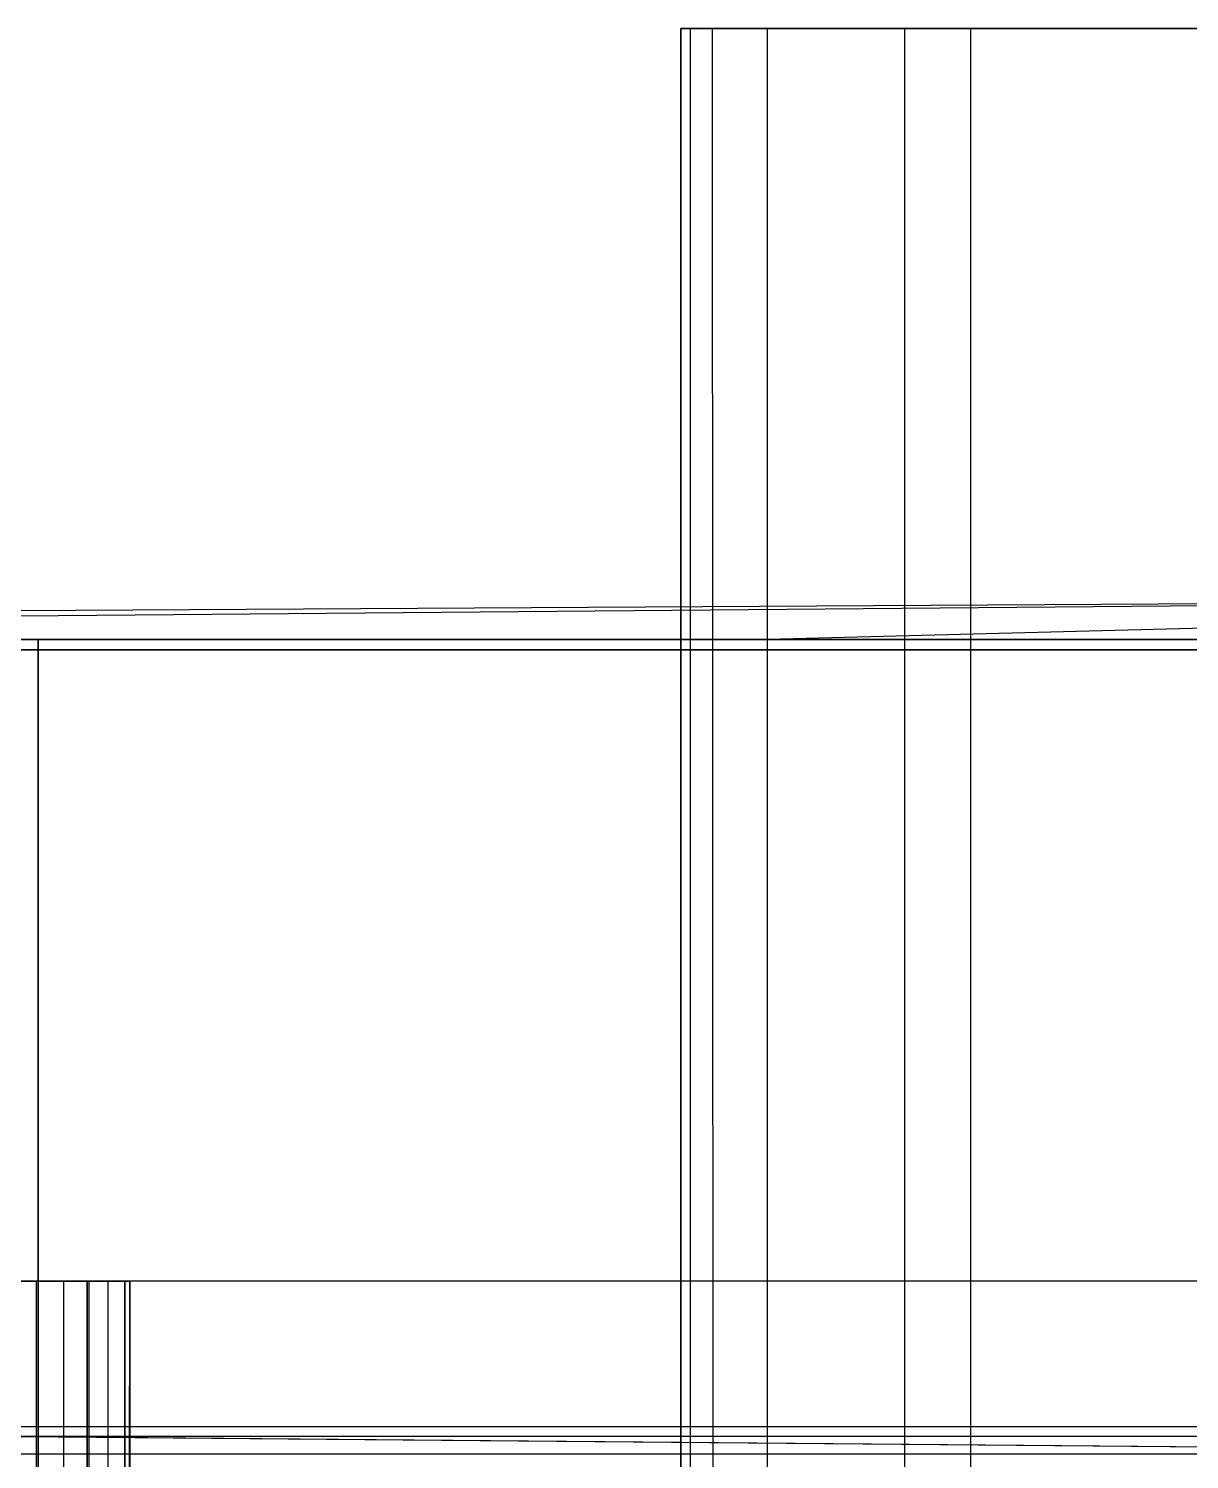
# Model space of a CAD drawing. Extents: x -13 to 157, y -487 to -35.
# Drawn here: x 101.28 to 124.08, y -62.71 to -34.61 of the extents above; entities that cross this region are included whole.
import ezdxf

# ---------------------------------------------------------------- set-up
doc = ezdxf.new("R2010")
doc.units = 0
doc.header["$MEASUREMENT"] = 0
doc.layers.add('3D', color=12, linetype='Continuous', true_color=0xca0707)

msp = doc.modelspace()

# ---------------------------------------------------------------- linework, layer by layer
at = {"layer": '3D'}
for points in [[(143.794, -34.612, 582.338), (114.094, -34.612, 582.338), (114.094, -34.612, 566.238), (143.794, -34.612, 566.238)], [(118.494, -34.612, 562.438), (118.494, -34.612, 566.238), (114.094, -34.612, 566.238), (114.094, -34.612, 562.438)], [(143.794, -34.612, 582.338), (143.535, -34.612, 583.24), (114.281, -34.612, 583.115), (114.094, -34.612, 582.338)], [(114.094, -34.612, 562.438), (114.094, -46.612, 562.438), (114.094, -46.612, 582.338), (114.094, -34.612, 582.338)], [(114.094, -458.536, 582.338), (114.281, -458.536, 583.115), (114.281, -34.612, 583.115), (114.094, -34.612, 582.338)], [(114.094, -464.612, 562.438), (118.494, -464.612, 562.438), (118.494, -34.612, 562.438), (114.094, -34.612, 562.438)], [(114.094, -464.612, 562.448), (118.494, -464.612, 562.448), (118.494, -34.612, 562.448), (114.094, -34.612, 562.448)], [(143.794, -34.612, 566.238), (143.794, -34.612, 582.338), (114.094, -34.612, 582.338), (114.094, -34.612, 566.238)], [(143.535, -34.612, 583.24), (142.094, -34.612, 584.038), (115.794, -34.612, 584.038), (114.281, -34.612, 583.115)], [(114.281, -34.612, 583.115), (115.038, -34.612, 583.576), (114.707, -34.612, 583.645), (114.281, -34.612, 583.115)], [(114.281, -34.612, 583.115), (114.707, -34.612, 583.645), (114.878, -458.536, 583.77), (114.281, -458.536, 583.115)], [(115.038, -34.612, 583.576), (115.794, -34.612, 584.038), (114.707, -34.612, 583.645), (115.038, -34.612, 583.576)], [(114.707, -34.612, 583.645), (115.794, -34.612, 584.038), (115.237, -34.612, 583.944), (114.707, -34.612, 583.645)], [(114.878, -458.536, 583.77), (115.794, -458.536, 584.038), (115.794, -34.612, 584.038), (114.707, -34.612, 583.645)], [(142.094, -34.612, 584.038), (142.094, -45.929, 584.038), (115.794, -46.612, 584.038), (115.794, -34.612, 584.038)], [(119.78, -34.612, 566.238), (119.824, -437.612, 566.238), (118.494, -437.612, 566.238), (118.494, -34.612, 566.238)], [(2.469, -61.412, 146.613), (3.669, -46.612, 146.613), (140.269, -45.812, 146.608), (140.262, -62.612, 146.613)], [(139.469, -46.612, 43.213), (140.269, -45.812, 146.613), (2.469, -47.012, 146.613), (4.469, -46.612, 43.213)], [(139.469, -46.612, 587.213), (140.669, -46.812, 656.613), (2.469, -46.812, 657.413), (4.469, -46.612, 587.213)], [(4.469, -46.612, 587.213), (139.469, -46.612, 587.213), (139.469, -486.612, 587.213), (3.354, -485.712, 586.113)], [(4.469, -46.612, 579.213), (139.469, -46.612, 579.213), (139.469, -486.612, 579.213), (3.354, -485.712, 578.113)], [(4.469, -46.612, 35.213), (139.469, -46.612, 35.213), (139.469, -486.612, 35.213), (3.354, -485.712, 34.113)], [(4.469, -46.612, 43.213), (139.469, -46.612, 43.213), (139.469, -486.612, 43.213), (3.354, -485.712, 42.113)], [(139.469, -46.612, 579.213), (139.469, -46.612, 587.213), (4.469, -46.612, 587.213), (4.469, -46.612, 579.213)], [(139.469, -46.612, 35.213), (139.469, -46.612, 43.213), (4.469, -46.612, 43.213), (4.469, -46.612, 35.213)], [(139.469, -46.612, 35.213), (139.469, -46.612, 43.213), (101.469, -46.612, 43.213), (101.469, -46.612, 35.213)], [(101.469, -486.612, 35.213), (101.469, -486.612, 43.213), (101.469, -46.612, 43.213), (101.469, -46.612, 35.213)], [(101.469, -486.612, 35.213), (139.469, -486.612, 35.213), (139.469, -46.612, 35.213), (101.469, -46.612, 35.213)], [(101.469, -46.612, 43.213), (139.469, -46.612, 43.213), (139.469, -486.612, 43.213), (101.469, -486.612, 43.213)], [(139.469, -46.612, 35.213), (139.469, -46.612, 43.213), (101.469, -46.612, 43.213), (101.469, -46.612, 35.213)], [(139.469, -46.612, 579.213), (139.469, -46.612, 587.213), (101.469, -46.612, 587.213), (101.469, -46.612, 579.213)], [(101.469, -486.612, 579.213), (101.469, -486.612, 587.213), (101.469, -46.612, 587.213), (101.469, -46.612, 579.213)], [(101.469, -486.612, 579.213), (139.469, -486.612, 579.213), (139.469, -46.612, 579.213), (101.469, -46.612, 579.213)], [(114.094, -451.095, 562.438), (114.094, -458.536, 582.338), (114.094, -46.612, 582.338), (114.094, -46.612, 562.438)], [(4.019, -62.612, 657.413), (4.019, -46.812, 657.413), (138.746, -46.812, 656.613), (139.392, -62.612, 656.613)], [(86.094, -485.712, 34.913), (102.469, -485.712, 34.913), (102.469, -59.212, 34.913), (86.094, -59.212, 34.913)], [(86.094, -485.712, 578.913), (102.469, -485.712, 578.913), (102.469, -59.212, 578.913), (86.094, -59.212, 578.913)], [(101.006, -485.712, 33.54), (101.528, -485.712, 33.19), (101.436, -59.212, 33.227), (101.007, -59.212, 33.539)], [(101.006, -485.712, 577.54), (101.528, -485.712, 577.19), (101.436, -59.212, 577.227), (101.007, -59.212, 577.539)], [(101.127, -59.212, 34.913), (101.467, -59.212, 34.913), (101.436, -59.212, 33.227), (101.007, -59.212, 33.539)], [(101.127, -59.212, 578.913), (101.467, -59.212, 578.913), (101.436, -59.212, 577.227), (101.007, -59.212, 577.539)], [(101.467, -59.212, 34.913), (101.969, -59.212, 34.913), (101.969, -59.212, 33.113), (101.436, -59.212, 33.227)], [(101.436, -59.212, 33.227), (101.969, -59.212, 33.113), (101.969, -485.712, 33.113), (101.528, -485.712, 33.19)], [(101.467, -59.212, 578.913), (101.969, -59.212, 578.913), (101.969, -59.212, 577.113), (101.436, -59.212, 577.227)], [(101.436, -59.212, 577.227), (101.969, -59.212, 577.113), (101.969, -485.712, 577.113), (101.528, -485.712, 577.19)], [(101.969, -59.212, 34.913), (102.469, -59.212, 34.913), (102.43, -59.212, 33.198), (101.969, -59.212, 33.113)], [(101.969, -485.712, 33.113), (102.43, -485.712, 33.198), (102.43, -59.212, 33.198), (101.969, -59.212, 33.113)], [(101.969, -59.212, 578.913), (102.469, -59.212, 578.913), (102.43, -59.212, 577.198), (101.969, -59.212, 577.113)], [(101.969, -485.712, 577.113), (102.43, -485.712, 577.198), (102.43, -59.212, 577.198), (101.969, -59.212, 577.113)], [(102.43, -59.212, 33.198), (102.449, -59.212, 34.055), (102.845, -59.212, 33.453), (102.43, -59.212, 33.198)], [(102.43, -485.712, 33.198), (102.845, -485.712, 33.453), (102.845, -59.212, 33.453), (102.43, -59.212, 33.198)], [(102.43, -59.212, 577.198), (102.449, -59.212, 578.055), (102.845, -59.212, 577.453), (102.43, -59.212, 577.198)], [(102.43, -485.712, 577.198), (102.845, -485.712, 577.453), (102.845, -59.212, 577.453), (102.43, -59.212, 577.198)], [(102.449, -59.212, 34.055), (102.456, -59.212, 34.36), (103.169, -59.212, 33.913), (102.847, -59.212, 33.455)], [(102.449, -59.212, 578.055), (102.456, -59.212, 578.36), (103.169, -59.212, 577.913), (102.847, -59.212, 577.455)], [(102.456, -59.212, 34.36), (102.469, -59.212, 34.913), (103.269, -59.212, 34.413), (103.169, -59.212, 33.913)], [(102.469, -59.212, 34.913), (103.269, -59.212, 34.413), (103.269, -59.212, 34.913), (102.456, -59.212, 34.913)], [(102.456, -59.212, 578.36), (102.469, -59.212, 578.913), (103.269, -59.212, 578.413), (103.169, -59.212, 577.913)], [(102.469, -59.212, 578.913), (103.269, -59.212, 578.413), (103.269, -59.212, 578.913), (102.456, -59.212, 578.913)], [(103.261, -59.212, 42.913), (102.469, -59.212, 42.913), (102.469, -59.212, 34.913), (103.269, -59.212, 34.913)], [(102.847, -59.212, 33.455), (103.169, -59.212, 33.913), (102.469, -482.218, 34.913), (102.845, -485.712, 33.453)], [(103.261, -59.212, 586.913), (102.469, -59.212, 586.913), (102.469, -59.212, 578.913), (103.269, -59.212, 578.913)], [(102.847, -59.212, 577.455), (103.169, -59.212, 577.913), (102.469, -482.218, 578.913), (102.845, -485.712, 577.453)], [(103.269, -59.212, 578.413), (103.269, -59.212, 578.913), (103.269, -485.712, 578.413), (102.469, -482.218, 578.913)], [(102.847, -59.212, 33.455), (103.169, -59.212, 33.913), (103.169, -485.712, 33.913), (102.845, -485.712, 33.453)], [(102.847, -59.212, 577.455), (103.169, -59.212, 577.913), (103.169, -485.712, 577.913), (102.845, -485.712, 577.453)], [(103.269, -485.712, 34.413), (103.169, -485.712, 33.913), (103.169, -59.212, 33.913), (103.269, -59.212, 34.413)], [(103.269, -485.712, 578.413), (103.169, -485.712, 577.913), (103.169, -59.212, 577.913), (103.269, -59.212, 578.413)], [(103.269, -485.712, 34.413), (103.269, -485.712, 42.113), (103.269, -59.212, 42.113), (103.269, -59.212, 34.413)], [(103.269, -59.212, 34.413), (103.269, -59.212, 34.913), (103.269, -485.712, 34.413), (103.269, -485.712, 35.031)], [(103.269, -485.712, 42.113), (145.569, -485.712, 42.113), (145.569, -59.212, 42.113), (103.269, -59.212, 42.113)], [(103.269, -485.712, 578.413), (103.269, -485.712, 586.113), (103.269, -59.212, 586.113), (103.269, -59.212, 578.413)], [(103.269, -485.712, 586.113), (145.569, -485.712, 586.113), (145.569, -59.212, 586.113), (103.269, -59.212, 586.113)], [(138.77, -62.064, 42.92), (140.269, -62.612, 146.613), (3.393, -61.414, 146.613), (3.77, -62.064, 42.92)], [(138.77, -62.064, 586.92), (138.949, -62.264, 656.32), (1.77, -62.264, 657.12), (3.77, -62.064, 586.92)]]:
    msp.add_3dface(points, dxfattribs=at)

doc.saveas('drawing.dxf')
